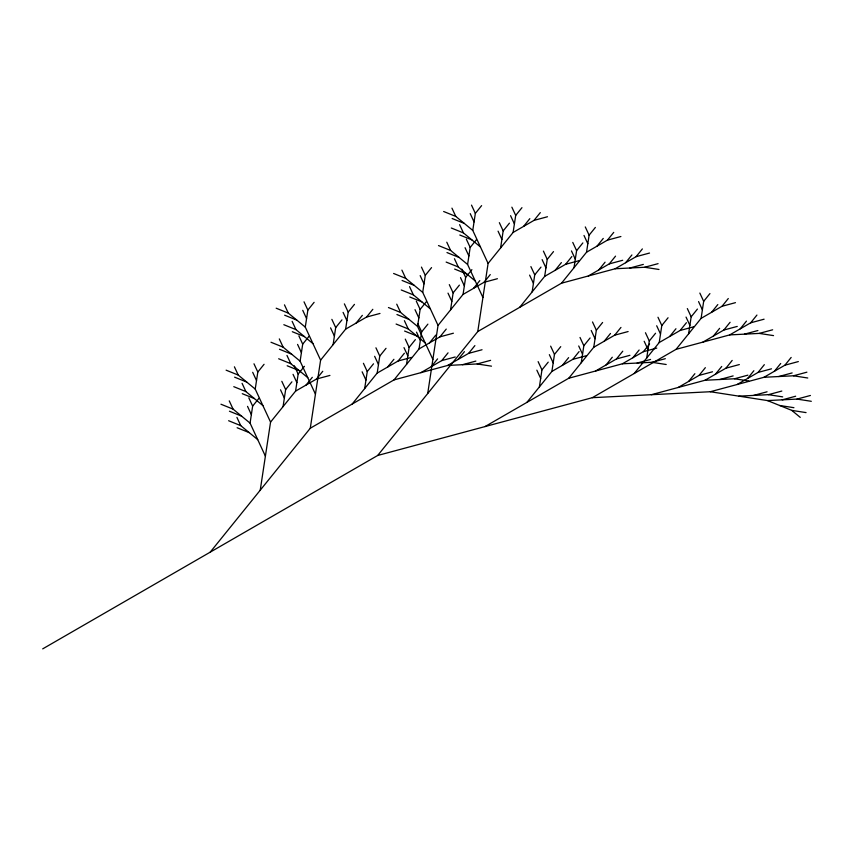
<?xml version="1.0" encoding="UTF-8"?>
<svg xmlns="http://www.w3.org/2000/svg" width="854" height="854" viewBox="0 0 854 854"><rect width="100%" height="100%" fill="white"/><g stroke="black" fill="none" stroke-linecap="round" stroke-linejoin="round"><path stroke-width="1.28" d="M265.391 456.153L250.073 423.136L252.645 406.098L258.901 398.359M260.235 490.207L270.558 422.1L255.229 389.072L257.812 372.045L264.067 364.295M283.069 406.6L285.652 389.573L291.908 381.834M270.558 422.1L295.58 391.111L298.163 374.084L304.419 366.334M315.446 394.185L300.117 361.167L302.7 344.13L308.956 336.391M210.18 552.175L310.28 428.238L320.602 360.132L305.284 327.103L307.856 310.077L314.112 302.327M333.113 344.632L335.697 327.605L341.952 319.866M320.602 360.132L345.635 329.142L348.208 312.116L354.463 304.366M364.669 388.581L367.252 371.543L373.508 363.804M352.158 404.07L377.18 373.081L379.763 356.054L386.019 348.315M406.536 364.402L409.119 347.375L415.375 339.625M432.882 359.459L417.553 326.431L420.136 309.404L426.392 301.665M427.715 393.513L438.038 325.395L422.709 292.378L425.292 275.351L431.548 267.601M310.28 428.238L394.025 379.891L419.047 348.912L421.63 331.886L427.886 324.136M450.549 309.906L453.132 292.879L459.388 285.129M438.038 325.395L463.06 294.416L465.643 277.39L471.899 269.64M482.926 297.491L467.597 264.462L470.18 247.436L476.436 239.696M42.7 648.869L377.671 455.481L477.77 331.544L488.093 263.438L472.764 230.409L475.347 213.383L481.603 205.633M500.604 247.938L503.177 230.911L509.432 223.161M488.093 263.438L513.115 232.448L515.699 215.421L521.954 207.671M532.149 291.876L534.732 274.849L540.988 267.11M519.638 307.376L544.66 276.386L547.243 259.36L553.499 251.61M539.386 386.915L541.959 369.889L548.215 362.149M526.875 402.415L551.897 371.426L554.47 354.399L560.736 346.649M574.016 267.708L576.599 250.681L582.855 242.931M477.77 331.544L561.505 283.197L586.538 252.218L589.111 235.181L595.366 227.442M581.254 362.747L583.837 345.721L590.093 337.971M484.997 426.584L568.743 378.237L593.765 347.258L596.348 330.231L602.604 322.481M646.713 358.029L649.296 340.992L655.552 333.252M634.202 373.518L659.224 342.529L661.807 325.502L668.063 317.763M688.591 333.85L691.164 316.823L697.419 309.073M377.671 455.481L592.334 397.686L676.069 349.339L701.102 318.361L703.675 301.334L709.93 293.584M306.052 385.069L312.308 377.319M356.097 323.1L362.352 315.35M295.58 391.111L316.514 379.027L322.769 371.276M345.635 329.142L366.569 317.058L372.824 309.308M387.652 367.039L393.907 359.299M377.18 373.081L398.113 360.996L404.369 353.246M429.519 342.87L435.775 335.12M473.532 288.374L479.788 280.624M523.577 226.406L529.832 218.656M419.047 348.912L439.981 336.828L446.247 329.078M463.06 294.416L483.994 282.332L490.26 274.582M513.115 232.448L534.049 220.364L540.304 212.614M431.323 366.622L437.579 358.883M420.862 372.675L441.796 360.58L448.051 352.841M458.16 359.406L464.416 351.656M394.025 379.891L447.688 365.448L468.622 353.364L474.888 345.614M555.132 270.344L561.388 262.594M544.66 276.386L565.594 264.302L571.849 256.552M596.999 246.176L603.255 238.426M586.538 252.218L607.472 240.123L613.727 232.384M598.814 269.928L605.07 262.189M588.342 275.97L609.276 263.886L615.531 256.147M625.64 262.712L631.896 254.962M561.505 283.197L615.179 268.754L636.113 256.659L642.368 248.92M562.359 365.384L568.615 357.634M551.897 371.426L572.831 359.342L579.087 351.592M604.237 341.216L610.493 333.466M593.765 347.258L614.699 335.163L620.954 327.424M606.041 364.968L612.297 357.228M595.569 371.01L616.513 358.926L622.769 351.186M632.878 357.751L639.134 350.001M568.743 378.237L622.406 363.793L643.34 351.699L649.595 343.959M669.696 336.487L675.952 328.747M659.224 342.529L680.168 330.445L686.424 322.695M711.563 312.318L717.819 304.568M701.102 318.361L722.036 306.276L728.291 298.526M713.378 336.07L719.634 328.331M702.906 342.123L723.84 330.028L730.095 322.289M688.623 381.439L694.878 373.7M678.151 387.492L699.084 375.397L705.351 367.658M740.204 328.854L746.46 321.104M676.069 349.339L729.743 334.896L750.677 322.812L756.932 315.062M715.46 374.223L721.715 366.473M651.324 394.708L704.988 380.265L725.921 368.181L732.177 360.431M747.613 378.461L753.868 370.721M737.141 384.503L758.074 372.419L764.33 364.669M774.439 371.244L780.695 363.494M592.334 397.686L710.314 391.73L763.978 377.287L784.911 365.192L791.167 357.452M534.049 220.364L547.467 216.745M607.472 240.123L620.89 236.515M483.994 282.332L497.412 278.714M366.569 317.058L379.987 313.45M565.594 264.302L579.012 260.694M609.276 263.886L622.694 260.278M636.113 256.659L649.531 253.051M629.921 268.007L643.34 264.398M615.179 268.754L644.674 267.259L658.082 263.651M439.981 336.828L453.399 333.209M316.514 379.027L329.932 375.418M398.113 360.996L411.532 357.388M441.796 360.58L455.214 356.972M468.622 353.364L482.04 349.745M462.441 364.701L475.859 361.093M447.688 365.448L477.183 363.953L490.602 360.345M614.699 335.163L628.117 331.555M722.036 306.276L735.454 302.658M572.831 359.342L586.25 355.734M680.168 330.445L693.576 326.836M616.513 358.926L629.921 355.317M643.34 351.699L656.758 348.09M723.84 330.028L737.258 326.42M750.677 322.812L764.095 319.193M637.159 363.046L650.567 359.438M744.485 334.149L757.904 330.541M622.406 363.793L651.901 362.299L665.319 358.691M729.743 334.896L759.238 333.402L772.646 329.793M699.084 375.397L712.503 371.789M725.921 368.181L739.34 364.562M719.73 379.518L733.148 375.909M704.988 380.265L734.483 378.77L747.901 375.162M758.074 372.419L771.493 368.811M784.911 365.192L798.33 361.584M778.72 376.539L792.138 372.931M763.978 377.287L793.473 375.792L806.891 372.184M753.655 395.413L767.073 391.794M738.913 396.16L768.408 394.665L781.816 391.057M782.253 399.832L795.672 396.224M710.314 391.73L767.511 400.579L797.006 399.085L810.414 395.477M644.674 267.259L658.968 269.469M759.238 333.402L773.532 335.611M793.473 375.792L807.767 378.002M651.901 362.299L666.205 364.509M734.483 378.77L748.777 380.98M768.408 394.665L782.702 396.875M797.006 399.085L811.3 401.305M779.638 405.479L793.932 407.689M767.511 400.579L791.754 410.379L806.059 412.599M477.183 363.953L491.488 366.163M443.653 211.504L455.78 216.404L472.764 230.409M452.15 218.507L464.266 223.406M451.318 228.018L463.444 232.918L480.428 246.923M459.804 235.021L471.931 239.921M438.497 245.568L450.624 250.468L467.597 264.462M446.984 252.56L459.11 257.47M446.151 262.071L458.278 266.971L475.262 280.977M454.648 269.074L466.775 273.974M393.609 273.472L405.735 278.372L422.709 292.378M402.095 280.475L414.222 285.375M401.263 289.986L413.389 294.886L430.373 308.892M409.76 296.989L421.887 301.889M388.442 307.536L400.569 312.436L417.553 326.431M396.939 314.528L409.055 319.439M396.107 324.04L408.233 328.939L425.217 342.945M404.593 331.042L416.72 335.942M276.173 308.198L288.3 313.108L305.284 327.103M284.66 315.201L296.786 320.101M283.838 324.712L295.964 329.612L312.938 343.618M292.324 331.715L304.451 336.615M271.006 342.262L283.133 347.162L300.117 361.167M279.504 349.265L291.63 354.164M278.671 358.765L290.798 363.676L307.782 377.671M287.168 365.768L299.295 370.668M226.118 370.166L238.245 375.077L255.229 389.072M234.615 377.169L246.742 382.069M233.782 386.681L245.909 391.58L262.893 405.586M242.28 393.683L254.396 398.583M220.962 404.23L233.089 409.13L250.073 423.136M229.448 411.222L241.575 416.133M228.626 420.734L240.753 425.644L257.727 439.639M237.113 427.737L249.24 432.636M791.754 410.379L800.251 417.382M699.842 293.071L703.675 301.334M698.561 301.59L702.394 309.842M687.331 308.572L691.164 316.823M686.04 317.08L689.872 325.331M657.975 317.25L661.807 325.502M656.683 325.758L660.516 334.021M645.464 332.74L649.296 340.992M644.172 341.258L648.005 349.51M585.278 226.929L589.111 235.181M583.997 235.448L587.819 243.7M572.767 242.419L576.599 250.681M571.475 250.937L575.308 259.189M592.516 321.969L596.348 330.231M591.224 330.487L595.057 338.739M543.411 251.108L547.243 259.36M580.005 337.458L583.837 345.721M542.119 259.616L545.952 267.878M578.713 345.977L582.545 354.229M511.866 207.17L515.699 215.421M510.575 215.678L514.407 223.929M530.9 266.597L534.732 274.849M529.608 275.116L533.44 283.368M499.355 222.659L503.177 230.911M498.063 231.167L501.896 239.43M550.649 346.148L554.47 354.399M549.357 354.656L553.189 362.918M471.515 205.131L475.347 213.383M470.223 213.639L474.055 221.901M538.127 361.637L541.959 369.889M536.846 370.156L540.678 378.407M451.947 208.152L455.78 216.404M459.612 224.666L463.444 232.918M466.348 239.184L470.18 247.436M465.056 247.703L468.889 255.954M461.811 269.127L465.643 277.39M446.791 242.205L450.624 250.468M454.456 258.719L458.278 266.971M460.519 277.646L464.352 285.898M449.3 284.628L453.132 292.879M448.008 293.135L451.841 301.398M421.46 267.099L425.292 275.351M420.168 275.607L424 283.859M401.903 270.12L405.735 278.372M409.557 286.634L413.389 294.886M416.304 301.152L420.136 309.404M415.012 309.66L418.844 317.923M417.798 323.623L421.63 331.886M416.506 332.142L420.339 340.394M396.736 304.173L400.569 312.436M404.401 320.688L408.233 328.939M405.287 339.123L409.119 347.375M403.995 347.631L407.828 355.883M375.931 347.802L379.763 356.054M374.639 356.31L378.471 364.573M344.375 303.864L348.208 312.116M343.084 312.372L346.916 320.634M363.42 363.292L367.252 371.543M362.128 371.81L365.96 380.062M331.864 319.353L335.697 327.605M330.573 327.861L334.405 336.124M304.024 301.825L307.856 310.077M302.743 310.333L306.565 318.595M284.467 304.846L288.3 313.108M292.132 321.36L295.964 329.612M298.868 335.878L302.7 344.13M297.576 344.397L301.409 352.649M294.331 365.832L298.163 374.084M279.301 338.91L283.133 347.162M286.965 355.413L290.798 363.676M293.039 374.34L296.872 382.603M281.82 381.322L285.652 389.573M280.528 389.83L284.361 398.092M253.98 363.793L257.812 372.045M252.688 372.301L256.52 380.564M234.412 366.814L238.245 375.077M242.077 383.329L245.909 391.58M248.813 397.847L252.645 406.098M247.532 406.365L251.354 414.617M229.256 400.878L233.089 409.13M236.921 417.382L240.753 425.644"/></g></svg>
